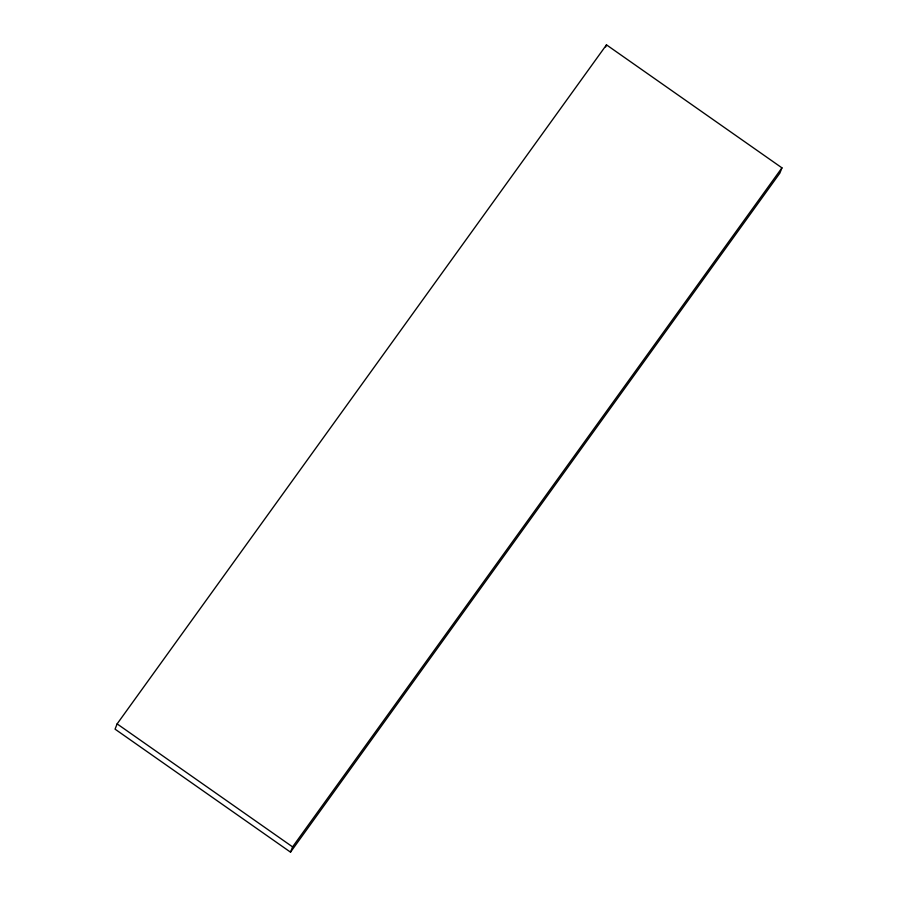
<?xml version="1.0" encoding="UTF-8"?>
<svg xmlns="http://www.w3.org/2000/svg" width="897" height="897" viewBox="0 0 897 897"><rect width="100%" height="100%" fill="white"/><g stroke="black" fill="none" stroke-linecap="round" stroke-linejoin="round"><path stroke-width="1.35" d="M117.126 723.89L115.051 729.149L290.516 852.15L779.874 173.11L781.949 167.851L606.484 44.85L117.126 723.89L292.59 846.88L290.516 852.15M605.654 46.958L606.484 44.85M292.59 846.88L781.949 167.851"/></g></svg>
